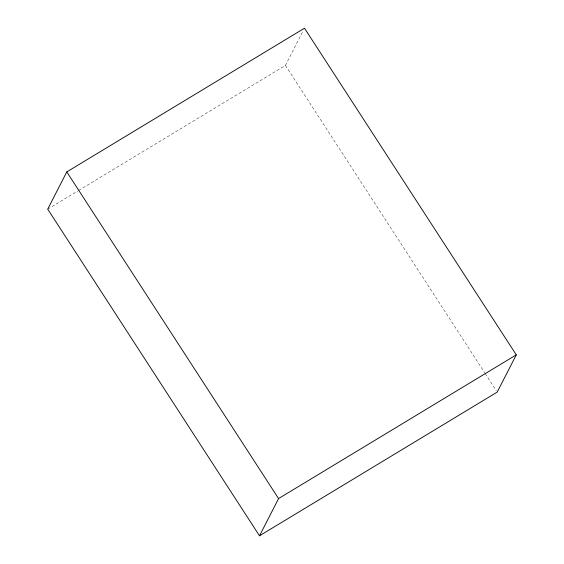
<?xml version="1.0" encoding="UTF-8"?>
<svg xmlns="http://www.w3.org/2000/svg" width="564" height="564" viewBox="0 0 564 564"><rect width="100%" height="100%" fill="white"/><g stroke="black" fill="none" stroke-linecap="round" stroke-linejoin="round"><path stroke-width="0.42" stroke-dasharray="2.82 2.11" d="M78.558 190.498L285.419 65.438L302.896 31.302M47.714 209.145L77.804 190.949M285.419 65.438L484.758 372.874M485.237 373.615L496.257 390.612"/><path stroke-width="0.85" d="M66.785 171.907L47.714 209.145L259.51 535.8L497.215 392.093L516.286 354.855L304.489 28.2L66.785 171.907L278.581 498.562L259.51 535.8M278.581 498.562L516.286 354.855"/></g></svg>
